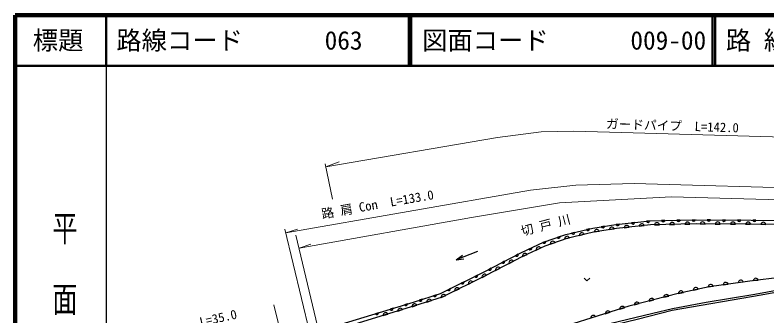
# Model space of a CAD drawing. Units: millimetres at full size, sheet at 1:1000; details may follow other scales. Extents: x 40000 to 680000, y 20000 to 380000.
# Drawn here: x 40000 to 188488, y 320581 to 380000 of the extents above; entities that cross this region are included whole.
import ezdxf
from ezdxf.enums import TextEntityAlignment as Align

# ---------------------------------------------------------------- set-up
doc = ezdxf.new("R2010")
doc.units = ezdxf.units.MM
doc.header["$LTSCALE"] = 1000
for name, color, linetype, lineweight in [('M-BGD', 7, 'Continuous', 25), ('M-STR-HTXT', 7, 'Continuous', 13), ('M-TTL', 2, 'Continuous', 140), ('M-TTL-BAND', 7, 'Continuous', 25), ('M-TTL-LINE', 7, 'Continuous', 50)]:
    doc.layers.add(name, color=color, linetype=linetype, lineweight=lineweight)
doc.layers.add('M-BMK-HTXT', color=7, linetype='Continuous')
doc.layers.add('M-TTL-TXT', color=7, linetype='Continuous')
doc.styles.add('@ＭＳ ゴシック', font='')
doc.styles.add('ＭＳ ゴシック', font='')
doc.styles.get('@ＭＳ ゴシック').set_extended_font_data('@MS Gothic')
doc.styles.get('ＭＳ ゴシック').set_extended_font_data('MS Gothic')

msp = doc.modelspace()

# ---------------------------------------------------------------- linework, layer by layer
at = {"layer": 'M-BGD'}
for p, q in [((159355, 338709), (158733, 338642)), ((162338, 339030), (161716, 338963)), ((165321, 339350), (164698, 339283)), ((166271, 338578), (167261, 338598)), ((168320, 339420), (167694, 339407)), ((169270, 338639), (170260, 338659)), ((171319, 339481), (170693, 339468)), ((172269, 338700), (173260, 338720)), ((174318, 339541), (173693, 339529)), ((175269, 338742), (176260, 338739)), ((177318, 339534), (176692, 339537)), ((178269, 338731), (179260, 338727)), ((180318, 339523), (179692, 339525)), ((181269, 338719), (182260, 338715)), ((183318, 339511), (182692, 339514)), ((184269, 338708), (185260, 338704)), ((186318, 339493), (185692, 339500)), ((187269, 338683), (188259, 338673)), ((150512, 337084), (149904, 336938)), ((153430, 337782), (152821, 337636)), ((154360, 337170), (155340, 337320)), ((156385, 338288), (155767, 338194)), ((157326, 337622), (158305, 337772)), ((160300, 338006), (161286, 338112)), ((163283, 338326), (164268, 338432)), ((147628, 336271), (147037, 336066)), ((148523, 335785), (149486, 336016)), ((151440, 336483), (152404, 336714)), ((144795, 335285), (144204, 335079)), ((145702, 334754), (146638, 335080)), ((131319, 333330), (127134, 331676)), ((139355, 332762), (138799, 332474)), ((140225, 332317), (141122, 332737)), ((142059, 334059), (141493, 333794)), ((142942, 333589), (143840, 334008)), ((127134, 331676), (128339, 332570)), ((127134, 331676), (128624, 331848)), ((136690, 331383), (136134, 331096)), ((137563, 330934), (138443, 331389)), ((134026, 330005), (133470, 329717)), ((134898, 329555), (135778, 330011)), ((131351, 328646), (130790, 328369)), ((132228, 328188), (133116, 328627)), ((128663, 327315), (128102, 327037)), ((129540, 326857), (130428, 327296)), ((179849, 326745), (180830, 326881)), ((182820, 327156), (183802, 327292)), ((185794, 327555), (186777, 327673)), ((125974, 325984), (125413, 325706)), ((126851, 325526), (127739, 325965)), ((171022, 325017), (171990, 325232)), ((173951, 325666), (174919, 325881)), ((176877, 326334), (177858, 326469)), ((120377, 323869), (119780, 323681)), ((123238, 324772), (122641, 324584)), ((124162, 324195), (125050, 324634)), ((165214, 323513), (166173, 323762)), ((168118, 324266), (169077, 324515)), ((117513, 322974), (116915, 322790)), ((118430, 322415), (119375, 322714)), ((121291, 323318), (122236, 323617)), ((162310, 322761), (163269, 323009)), ((111779, 321209), (111181, 321025)), ((112694, 320654), (113641, 320945)), ((114646, 322091), (114048, 321907)), ((115562, 321536), (116509, 321828)), ((156570, 321019), (157515, 321315)), ((159432, 321916), (160377, 322213))]:
    msp.add_line(p, q, dxfattribs=at)
for points in [[(104390, 318934), (118659, 323327), (124032, 325023), (132486, 329208), (139982, 333087), (144348, 335130), (148751, 336662), (154069, 337935), (158647, 338633), (165426, 339361), (174509, 339545), (185374, 339503), (192902, 339424), (198656, 339010), (205056, 337984), (213783, 336143), (224847, 333642), (229705, 332780), (234550, 332115), (238300, 332115), (241682, 332281), (247356, 333182), (254167, 334852), (255851, 335570)], [(256505, 334979), (254421, 334091), (247514, 332397), (241764, 331484), (238319, 331315), (234495, 331315), (229581, 331990), (224689, 332857), (213612, 335361), (204910, 337197), (198564, 338215), (192869, 338624), (185368, 338703), (174515, 338745), (165477, 338562), (158750, 337840), (154223, 337149), (148976, 335893), (144650, 334388), (140335, 332369), (132847, 328494), (124332, 324278), (118897, 322563), (104566, 318151)], [(199116, 328995), (191483, 328236), (185120, 327474), (177101, 326365), (170981, 325008), (161242, 322484), (142817, 316705), (119928, 309028), (108596, 305238), (107903, 305024)], [(233722, 316216), (233905, 317748), (232260, 318507), (230563, 318895), (222039, 321774), (211421, 325091), (206487, 326395), (204418, 326775), (201564, 326880), (198397, 326628), (195230, 326144), (187349, 324696), (169766, 321635), (162849, 319879), (148695, 316457), (119742, 306661), (117046, 304903), (112486, 303047), (105336, 298423), (104644, 297797), (104852, 296906)], [(116922, 304853), (116914, 305392), (119908, 307174), (142083, 314769), (149120, 317026), (155835, 318699), (165935, 321103), (169858, 322067), (176493, 323302), (186109, 324905), (197904, 327068), (201771, 327384), (204388, 327103), (204376, 326777)], [(152419, 328065), (152949, 327535), (153480, 328065)]]:
    msp.add_lwpolyline(points, dxfattribs=at)
for centre, radius, start, end in [((159038, 338730), 318, 196.01986, 356.23759), ((162021, 339050), 318, 196.01986, 356.23759), ((163786, 338282), 505, 17.29963, 174.95782), ((165004, 339371), 318, 196.01986, 356.23759), ((166768, 338490), 505, 12.33315, 169.99134), ((168006, 339468), 318, 191.05338, 351.27111), ((169767, 338551), 505, 12.33315, 169.99134), ((171005, 339529), 318, 191.05338, 351.27111), ((172767, 338612), 505, 12.33315, 169.99134), ((174004, 339590), 318, 191.05338, 351.27111), ((175764, 338643), 505, 10.9491, 168.60729), ((177006, 339590), 318, 189.66933, 349.88706), ((178764, 338631), 505, 10.9491, 168.60729), ((180005, 339579), 318, 189.66933, 349.88706), ((181764, 338619), 505, 10.9491, 168.60729), ((183005, 339567), 318, 189.66933, 349.88706), ((184764, 338608), 505, 10.9491, 168.60729), ((186006, 339551), 318, 189.28555, 349.50328), ((187763, 338580), 505, 10.56532, 168.22351), ((150195, 337064), 318, 203.35071, 3.56844), ((153113, 337762), 318, 203.35071, 3.56844), ((154865, 337148), 505, 19.84231, 177.5005), ((156068, 338295), 318, 198.56254, 358.78027), ((157830, 337600), 505, 19.84231, 177.5005), ((160803, 337962), 505, 17.29963, 174.95782), ((147315, 336220), 318, 209.08264, 9.30037), ((149027, 335805), 505, 24.63048, 182.28867), ((151945, 336503), 505, 24.63048, 182.28867), ((143432, 333710), 505, 36.2474, 193.90559), ((144482, 335234), 318, 209.08264, 9.30037), ((146203, 334824), 505, 30.36241, 188.0206), ((139052, 332667), 318, 217.24943, 17.46716), ((140715, 332438), 505, 36.2474, 193.90559), ((141753, 333976), 318, 214.96763, 15.18536), ((136387, 331288), 318, 217.24943, 17.46716), ((138048, 331075), 505, 38.5292, 196.18739), ((133723, 329909), 318, 217.24943, 17.46716), ((135383, 329696), 505, 38.5292, 196.18739), ((131046, 328556), 318, 216.22999, 16.44772), ((132716, 328320), 505, 37.50976, 195.16795), ((128358, 327225), 318, 216.22999, 16.44772), ((130027, 326989), 505, 37.50976, 195.16795), ((177381, 326305), 505, 19.05066, 176.70886), ((180353, 326716), 505, 19.05066, 176.70886), ((183324, 327127), 505, 19.05066, 176.70886), ((186297, 327517), 505, 18.00026, 175.65845), ((125669, 325894), 318, 216.22999, 16.44772), ((127338, 325658), 505, 37.50976, 195.16795), ((171527, 325029), 505, 23.66999, 181.32818), ((174456, 325678), 505, 23.66999, 181.32818), ((120062, 323827), 318, 207.40957, 7.6273), ((121793, 323374), 505, 28.68934, 186.34753), ((122923, 324730), 318, 207.40957, 7.6273), ((124650, 324327), 505, 37.50976, 195.16795), ((165718, 323543), 505, 25.69888, 183.35707), ((168622, 324296), 505, 25.69888, 183.35707), ((117198, 322934), 318, 207.00099, 7.21872), ((118932, 322471), 505, 28.68934, 186.34753), ((159934, 321971), 505, 28.58668, 186.24487), ((162814, 322790), 505, 25.69888, 183.35707), ((111464, 321169), 318, 207.00099, 7.21872), ((113197, 320706), 505, 28.28076, 185.93895), ((114331, 322051), 318, 207.00099, 7.21872), ((116064, 321588), 505, 28.28076, 185.93895), ((157072, 321073), 505, 28.58668, 186.24487), ((154209, 320176), 505, 28.58668, 186.24487)]:
    msp.add_arc(centre, radius, start, end, dxfattribs=at)
at = {"layer": 'M-STR-HTXT'}
for p, q in [((135254, 355838), (143895, 356918)), ((143895, 356918), (150376, 357098)), ((150376, 357098), (162078, 356738)), ((162078, 356738), (251838, 354185)), ((101372, 349998), (135254, 355838)), ((102701, 343641), (101235, 350652)), ((101372, 349998), (103983, 351002)), ((101204, 304770), (93303, 337695)), ((93471, 336994), (95807, 337749)), ((95478, 336530), (102938, 305065)), ((96079, 333998), (98413, 334759)), ((92083, 318782), (91092, 322786))]:
    msp.add_line(p, q, dxfattribs=at)
for points in [[(93471, 336994), (141782, 345425), (150742, 346375), (162266, 346705), (236147, 344617)], [(248312, 341944), (169651, 344100), (147514, 342902), (130160, 340043), (96079, 333998)]]:
    msp.add_lwpolyline(points, dxfattribs=at)
at = {"layer": 'M-TTL'}
for p, q in [((40000, 380000), (40000, 20000)), ((680000, 380000), (40000, 380000))]:
    msp.add_line(p, q, dxfattribs=at)
at = {"layer": 'M-TTL-BAND'}
msp.add_line((58000, 370000), (58000, 20000), dxfattribs=at)
at = {"layer": 'M-TTL-LINE'}
for p, q in [((58000, 380000), (58000, 370000)), ((117750, 380000), (117750, 370000)), ((118250, 380000), (118250, 370000)), ((177750, 380000), (177750, 370000)), ((178250, 380000), (178250, 370000)), ((40000, 370000), (680000, 370000))]:
    msp.add_line(p, q, dxfattribs=at)

# ---------------------------------------------------------------- texts
at = {"layer": 'M-BMK-HTXT', "style": 'ＭＳ ゴシック'}
msp.add_text('切 戸 川', height=1833, rotation=14.471, dxfattribs=at).set_placement((140308, 335868), align=Align.BOTTOM_LEFT)
at = {"layer": 'M-STR-HTXT', "style": 'ＭＳ ゴシック'}
for s, rotation, p in [('ガードパイプ\u3000L=142.0', 358.242, (169778, 356680)), ('路 肩 Con\u3000L=133.0', 9.899, (111840, 341197)), ('路 肩 Con\u3000L=35.0', 12.788, (73747, 317221))]:
    msp.add_text(s, height=1833, rotation=rotation, dxfattribs=at).set_placement(p, align=Align.BOTTOM_CENTER)
at = {"layer": 'M-TTL-BAND', "style": '@ＭＳ ゴシック', "width": 1.4}
msp.add_text('平  面  図', height=3666, rotation=270, dxfattribs=at).set_placement((49777, 306475), align=Align.MIDDLE_RIGHT)
at = {"layer": 'M-TTL-TXT', "style": 'ＭＳ ゴシック'}
msp.add_text('標題', height=3666, dxfattribs=at).set_placement((48500, 375000), align=Align.MIDDLE_CENTER)
for s, p in [('路線コード', (60000, 375000)), ('路 線 名', (180380, 375000)), ('063', (101142, 375000)), ('図面コード', (120380, 375000)), ('009-00', (161521, 375000))]:
    msp.add_text(s, height=3666, dxfattribs=at).set_placement(p, align=Align.MIDDLE_LEFT)

doc.saveas('drawing.dxf')
